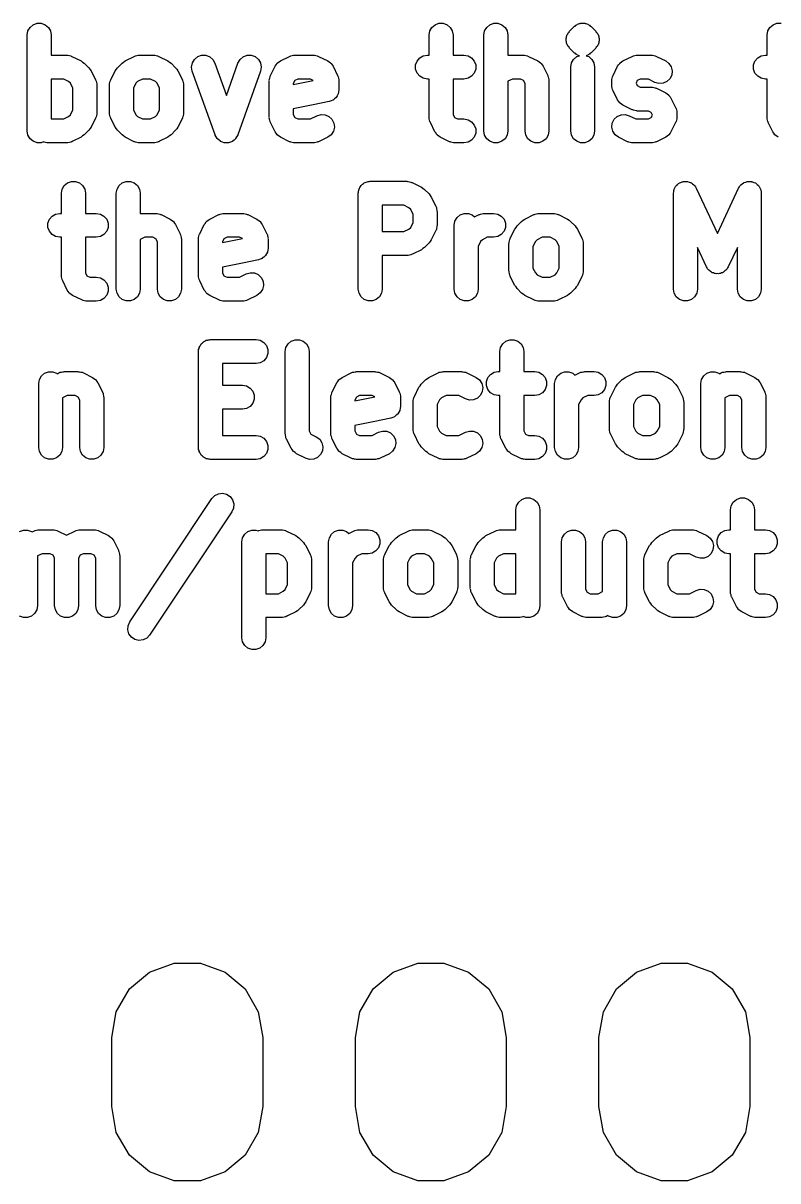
# Model space of a CAD drawing. Extents: x 94.4 to 182.1, y -155.6 to -78.6.
# Drawn here: x 159.75 to 167.62, y -108.79 to -96.72 of the extents above; entities that cross this region are included whole.
import ezdxf

# ---------------------------------------------------------------- set-up
doc = ezdxf.new("R2010")
doc.units = 0
doc.header["$MEASUREMENT"] = 0
doc.layers.add('BLACK', color=7, linetype='CONTINUOUS')

msp = doc.modelspace()

# ---------------------------------------------------------------- linework, layer by layer
at = {"layer": 'BLACK'}
for p, q in [((162.04, -103.167), (162.033, -103.125)), ((162.062, -103.205), (162.04, -103.167)), ((162.095, -103.233), (162.062, -103.205)), ((162.253, -103.205), (162.22, -103.233)), ((162.275, -103.167), (162.253, -103.205)), ((162.283, -103.125), (162.275, -103.167)), ((162.136, -103.248), (162.095, -103.233)), ((162.179, -103.248), (162.136, -103.248)), ((162.22, -103.233), (162.179, -103.248)), ((161.069, -106.612), (161.326, -106.519)), ((161.326, -106.519), (161.6, -106.519)), ((161.6, -106.519), (161.857, -106.612)), ((163.609, -106.612), (163.866, -106.519)), ((163.866, -106.519), (164.14, -106.519)), ((164.14, -106.519), (164.397, -106.612)), ((166.149, -106.612), (166.406, -106.519)), ((166.406, -106.519), (166.68, -106.519)), ((166.68, -106.519), (166.937, -106.612)), ((160.86, -106.788), (161.069, -106.612)), ((161.857, -106.612), (162.066, -106.788)), ((163.4, -106.788), (163.609, -106.612)), ((164.397, -106.612), (164.606, -106.788)), ((165.94, -106.788), (166.149, -106.612)), ((166.937, -106.612), (167.146, -106.788)), ((160.723, -107.025), (160.86, -106.788)), ((162.066, -106.788), (162.203, -107.025)), ((163.263, -107.025), (163.4, -106.788)), ((164.606, -106.788), (164.743, -107.025)), ((165.803, -107.025), (165.94, -106.788)), ((167.146, -106.788), (167.283, -107.025)), ((160.676, -107.294), (160.723, -107.025)), ((162.203, -107.025), (162.25, -107.294)), ((163.216, -107.294), (163.263, -107.025)), ((164.743, -107.025), (164.79, -107.294)), ((165.756, -107.294), (165.803, -107.025)), ((167.283, -107.025), (167.33, -107.294)), ((160.676, -108.014), (160.676, -107.294)), ((162.25, -107.294), (162.25, -108.014)), ((163.216, -108.014), (163.216, -107.294)), ((164.79, -107.294), (164.79, -108.014)), ((165.756, -108.014), (165.756, -107.294)), ((167.33, -107.294), (167.33, -108.014)), ((160.723, -108.283), (160.676, -108.014)), ((162.25, -108.014), (162.203, -108.283)), ((163.263, -108.283), (163.216, -108.014)), ((164.79, -108.014), (164.743, -108.283)), ((165.803, -108.283), (165.756, -108.014)), ((167.33, -108.014), (167.283, -108.283)), ((160.86, -108.52), (160.723, -108.283)), ((162.203, -108.283), (162.066, -108.52)), ((163.4, -108.52), (163.263, -108.283)), ((164.743, -108.283), (164.606, -108.52)), ((165.94, -108.52), (165.803, -108.283)), ((167.283, -108.283), (167.146, -108.52)), ((161.069, -108.696), (160.86, -108.52)), ((162.066, -108.52), (161.857, -108.696)), ((163.609, -108.696), (163.4, -108.52)), ((164.606, -108.52), (164.397, -108.696)), ((166.149, -108.696), (165.94, -108.52)), ((167.146, -108.52), (166.937, -108.696)), ((161.326, -108.789), (161.069, -108.696)), ((161.857, -108.696), (161.6, -108.789)), ((163.866, -108.789), (163.609, -108.696)), ((164.397, -108.696), (164.14, -108.789)), ((166.406, -108.789), (166.149, -108.696)), ((166.937, -108.696), (166.68, -108.789)), ((161.6, -108.789), (161.326, -108.789)), ((164.14, -108.789), (163.866, -108.789)), ((166.68, -108.789), (166.406, -108.789))]:
    msp.add_line(p, q, dxfattribs=at)
for points in [[(160.254, -97.955), (160.248, -97.959), (160.234, -97.961), (160.219, -97.965), (160.212, -97.965), (160.205, -97.966), (160.015, -97.966), (160.008, -97.965), (160, -97.965), (159.986, -97.961), (159.972, -97.959), (159.966, -97.955), (159.941, -97.964), (159.898, -97.964), (159.857, -97.949), (159.824, -97.922), (159.802, -97.884), (159.794, -97.841), (159.794, -96.841), (159.802, -96.798), (159.824, -96.761), (159.857, -96.733), (159.898, -96.718), (159.941, -96.718), (159.982, -96.733), (160.015, -96.761), (160.037, -96.798), (160.044, -96.841), (160.044, -97.05), (160.205, -97.05), (160.212, -97.051), (160.219, -97.05), (160.234, -97.055), (160.248, -97.057), (160.254, -97.061), (160.261, -97.063), (160.356, -97.11), (160.372, -97.122), (160.389, -97.134), (160.436, -97.181), (160.448, -97.198), (160.46, -97.214), (160.507, -97.309), (160.51, -97.316), (160.513, -97.322), (160.516, -97.337), (160.52, -97.351), (160.519, -97.358), (160.521, -97.365), (160.521, -97.651), (160.519, -97.658), (160.52, -97.665), (160.516, -97.679), (160.513, -97.694), (160.51, -97.7), (160.507, -97.707), (160.46, -97.802), (160.448, -97.818), (160.436, -97.834), (160.389, -97.882), (160.372, -97.893), (160.356, -97.905), (160.271, -97.948), (160.261, -97.953)], [(164.206, -96.761), (164.227, -96.798), (164.235, -96.841), (164.235, -97.05), (164.348, -97.05), (164.391, -97.057), (164.428, -97.079), (164.456, -97.112), (164.471, -97.153), (164.471, -97.196), (164.456, -97.237), (164.428, -97.27), (164.391, -97.292), (164.348, -97.3), (164.235, -97.3), (164.235, -97.669), (164.251, -97.7), (164.282, -97.716), (164.348, -97.716), (164.391, -97.724), (164.428, -97.745), (164.456, -97.779), (164.471, -97.82), (164.471, -97.863), (164.456, -97.904), (164.428, -97.937), (164.391, -97.959), (164.348, -97.966), (164.253, -97.966), (164.246, -97.965), (164.239, -97.965), (164.224, -97.961), (164.21, -97.959), (164.204, -97.955), (164.197, -97.953), (164.102, -97.905), (164.087, -97.894), (164.072, -97.884), (164.07, -97.882), (164.067, -97.88), (164.057, -97.864), (164.046, -97.85), (163.998, -97.754), (163.996, -97.747), (163.992, -97.741), (163.99, -97.727), (163.986, -97.713), (163.986, -97.705), (163.985, -97.698), (163.985, -97.3), (163.967, -97.3), (163.924, -97.292), (163.887, -97.27), (163.859, -97.237), (163.844, -97.196), (163.844, -97.153), (163.859, -97.112), (163.887, -97.079), (163.924, -97.057), (163.967, -97.05), (163.985, -97.05), (163.985, -96.841), (163.992, -96.798), (164.014, -96.761), (164.047, -96.733), (164.088, -96.718), (164.132, -96.718), (164.172, -96.733)], [(164.777, -96.761), (164.799, -96.798), (164.806, -96.841), (164.806, -97.051), (164.81, -97.05), (164.817, -97.051), (164.824, -97.05), (164.967, -97.05), (164.974, -97.051), (164.981, -97.05), (164.995, -97.055), (165.01, -97.057), (165.016, -97.061), (165.023, -97.063), (165.118, -97.11), (165.133, -97.121), (165.148, -97.131), (165.15, -97.134), (165.153, -97.136), (165.163, -97.152), (165.174, -97.166), (165.222, -97.262), (165.224, -97.268), (165.227, -97.275), (165.23, -97.289), (165.234, -97.303), (165.234, -97.31), (165.235, -97.317), (165.235, -97.841), (165.227, -97.884), (165.206, -97.922), (165.172, -97.949), (165.132, -97.964), (165.088, -97.964), (165.047, -97.949), (165.014, -97.922), (164.992, -97.884), (164.985, -97.841), (164.985, -97.347), (164.969, -97.315), (164.938, -97.3), (164.854, -97.3), (164.806, -97.323), (164.806, -97.841), (164.799, -97.884), (164.777, -97.922), (164.744, -97.949), (164.703, -97.964), (164.66, -97.964), (164.619, -97.949), (164.586, -97.922), (164.564, -97.884), (164.556, -97.841), (164.556, -96.841), (164.564, -96.798), (164.586, -96.761), (164.619, -96.733), (164.66, -96.718), (164.703, -96.718), (164.744, -96.733)], [(165.608, -96.718), (165.613, -96.72), (165.618, -96.72), (165.628, -96.725), (165.639, -96.728), (165.643, -96.731), (165.649, -96.733), (165.653, -96.737), (165.658, -96.739), (165.666, -96.747), (165.675, -96.753), (165.722, -96.8), (165.728, -96.809), (165.736, -96.817), (165.741, -96.827), (165.747, -96.836), (165.75, -96.847), (165.755, -96.856), (165.755, -96.867), (165.758, -96.878), (165.757, -96.889), (165.758, -96.9), (165.755, -96.91), (165.755, -96.921), (165.75, -96.931), (165.747, -96.942), (165.741, -96.951), (165.736, -96.961), (165.728, -96.968), (165.722, -96.977), (165.675, -97.025), (165.666, -97.031), (165.658, -97.039), (165.653, -97.041), (165.649, -97.045), (165.643, -97.047), (165.639, -97.05), (165.628, -97.053), (165.621, -97.056), (165.649, -97.066), (165.682, -97.094), (165.704, -97.132), (165.711, -97.175), (165.711, -97.841), (165.704, -97.884), (165.682, -97.922), (165.649, -97.949), (165.608, -97.964), (165.564, -97.964), (165.524, -97.949), (165.49, -97.922), (165.469, -97.884), (165.461, -97.841), (165.461, -97.175), (165.469, -97.132), (165.49, -97.094), (165.524, -97.066), (165.552, -97.056), (165.544, -97.053), (165.533, -97.05), (165.529, -97.047), (165.524, -97.045), (165.519, -97.041), (165.514, -97.039), (165.507, -97.031), (165.498, -97.025), (165.45, -96.977), (165.444, -96.968), (165.436, -96.961), (165.432, -96.951), (165.425, -96.942), (165.422, -96.931), (165.418, -96.921), (165.417, -96.91), (165.414, -96.9), (165.415, -96.889), (165.414, -96.878), (165.417, -96.867), (165.418, -96.856), (165.422, -96.847), (165.425, -96.836), (165.432, -96.827), (165.436, -96.817), (165.444, -96.809), (165.45, -96.8), (165.498, -96.753), (165.507, -96.747), (165.514, -96.739), (165.519, -96.737), (165.524, -96.733), (165.529, -96.731), (165.533, -96.728), (165.544, -96.725), (165.554, -96.72), (165.559, -96.72), (165.564, -96.718), (165.57, -96.718), (165.575, -96.717), (165.586, -96.718), (165.597, -96.717), (165.602, -96.718)], [(161.159, -97.955), (161.153, -97.959), (161.138, -97.961), (161.124, -97.965), (161.117, -97.965), (161.11, -97.966), (160.967, -97.966), (160.96, -97.965), (160.953, -97.965), (160.939, -97.961), (160.924, -97.959), (160.918, -97.955), (160.911, -97.953), (160.816, -97.905), (160.8, -97.893), (160.783, -97.882), (160.736, -97.834), (160.724, -97.818), (160.712, -97.802), (160.665, -97.707), (160.663, -97.7), (160.659, -97.694), (160.657, -97.679), (160.652, -97.665), (160.653, -97.658), (160.652, -97.651), (160.652, -97.365), (160.653, -97.358), (160.652, -97.351), (160.657, -97.337), (160.659, -97.322), (160.663, -97.316), (160.665, -97.309), (160.712, -97.214), (160.724, -97.198), (160.736, -97.181), (160.783, -97.134), (160.8, -97.122), (160.816, -97.11), (160.911, -97.063), (160.918, -97.061), (160.924, -97.057), (160.939, -97.055), (160.953, -97.05), (160.96, -97.051), (160.967, -97.05), (161.11, -97.05), (161.117, -97.051), (161.124, -97.05), (161.138, -97.055), (161.153, -97.057), (161.159, -97.061), (161.166, -97.063), (161.261, -97.11), (161.277, -97.122), (161.294, -97.134), (161.341, -97.181), (161.353, -97.198), (161.365, -97.214), (161.412, -97.309), (161.414, -97.316), (161.418, -97.322), (161.42, -97.337), (161.425, -97.351), (161.424, -97.358), (161.425, -97.365), (161.425, -97.651), (161.424, -97.658), (161.425, -97.665), (161.42, -97.679), (161.418, -97.694), (161.414, -97.7), (161.412, -97.707), (161.365, -97.802), (161.353, -97.818), (161.341, -97.834), (161.294, -97.882), (161.277, -97.893), (161.261, -97.905), (161.175, -97.948), (161.166, -97.953)], [(162.205, -97.094), (162.227, -97.131), (162.235, -97.174), (162.228, -97.217), (161.99, -97.883), (161.989, -97.884), (161.989, -97.885), (161.978, -97.903), (161.968, -97.921), (161.968, -97.921), (161.967, -97.922), (161.951, -97.936), (161.935, -97.949), (161.934, -97.949), (161.934, -97.95), (161.914, -97.957), (161.894, -97.964), (161.894, -97.964), (161.893, -97.964), (161.872, -97.964), (161.851, -97.964), (161.85, -97.964), (161.849, -97.964), (161.83, -97.957), (161.81, -97.95), (161.809, -97.949), (161.809, -97.949), (161.793, -97.935), (161.777, -97.922), (161.776, -97.921), (161.776, -97.921), (161.765, -97.903), (161.755, -97.885), (161.755, -97.884), (161.754, -97.883), (161.516, -97.217), (161.509, -97.174), (161.517, -97.131), (161.538, -97.094), (161.572, -97.066), (161.613, -97.051), (161.656, -97.052), (161.697, -97.067), (161.73, -97.095), (161.751, -97.133), (161.872, -97.47), (161.992, -97.133), (162.014, -97.095), (162.047, -97.067), (162.088, -97.052), (162.131, -97.051), (162.172, -97.066)], [(162.568, -97.669), (162.584, -97.7), (162.616, -97.716), (162.747, -97.716), (162.816, -97.682), (162.858, -97.669), (162.901, -97.672), (162.941, -97.689), (162.972, -97.719), (162.992, -97.758), (162.997, -97.801), (162.987, -97.843), (162.963, -97.88), (162.928, -97.905), (162.833, -97.953), (162.826, -97.955), (162.819, -97.959), (162.805, -97.961), (162.791, -97.965), (162.784, -97.965), (162.777, -97.966), (162.586, -97.966), (162.579, -97.965), (162.572, -97.965), (162.558, -97.961), (162.543, -97.959), (162.537, -97.955), (162.53, -97.953), (162.435, -97.905), (162.42, -97.894), (162.405, -97.884), (162.403, -97.882), (162.4, -97.88), (162.39, -97.864), (162.379, -97.85), (162.331, -97.754), (162.329, -97.747), (162.326, -97.741), (162.323, -97.727), (162.319, -97.713), (162.32, -97.705), (162.318, -97.698), (162.318, -97.317), (162.32, -97.31), (162.319, -97.303), (162.323, -97.289), (162.326, -97.275), (162.329, -97.268), (162.331, -97.262), (162.379, -97.166), (162.39, -97.152), (162.4, -97.136), (162.403, -97.134), (162.405, -97.131), (162.42, -97.121), (162.435, -97.11), (162.53, -97.063), (162.537, -97.061), (162.543, -97.057), (162.558, -97.055), (162.572, -97.05), (162.579, -97.051), (162.586, -97.05), (162.777, -97.05), (162.784, -97.051), (162.791, -97.05), (162.805, -97.055), (162.819, -97.057), (162.826, -97.061), (162.833, -97.063), (162.928, -97.11), (162.942, -97.121), (162.958, -97.131), (162.96, -97.134), (162.963, -97.136), (162.973, -97.152), (162.984, -97.166), (163.031, -97.262), (163.033, -97.268), (163.037, -97.275), (163.039, -97.289), (163.044, -97.303), (163.043, -97.31), (163.044, -97.317), (163.044, -97.413), (163.041, -97.433), (163.038, -97.453), (163.037, -97.454), (163.037, -97.455), (163.027, -97.473), (163.017, -97.491), (163.016, -97.492), (163.015, -97.493), (163, -97.506), (162.984, -97.519), (162.983, -97.52), (162.982, -97.521), (162.963, -97.528), (162.944, -97.535), (162.776, -97.569), (162.568, -97.61)], [(166.315, -97.05), (166.329, -97.055), (166.343, -97.057), (166.349, -97.061), (166.356, -97.063), (166.452, -97.11), (166.486, -97.136), (166.51, -97.172), (166.52, -97.215), (166.515, -97.258), (166.496, -97.297), (166.465, -97.326), (166.425, -97.344), (166.381, -97.346), (166.34, -97.334), (166.271, -97.3), (166.187, -97.3), (166.156, -97.315), (166.143, -97.341), (166.156, -97.367), (166.187, -97.383), (166.3, -97.383), (166.308, -97.384), (166.315, -97.384), (166.329, -97.388), (166.343, -97.39), (166.349, -97.394), (166.356, -97.396), (166.452, -97.444), (166.466, -97.455), (166.482, -97.465), (166.484, -97.468), (166.486, -97.47), (166.497, -97.485), (166.507, -97.5), (166.555, -97.595), (166.557, -97.602), (166.561, -97.608), (166.563, -97.622), (166.567, -97.636), (166.567, -97.644), (166.568, -97.651), (166.568, -97.698), (166.567, -97.705), (166.567, -97.713), (166.563, -97.727), (166.561, -97.741), (166.557, -97.747), (166.555, -97.754), (166.507, -97.85), (166.497, -97.864), (166.486, -97.88), (166.484, -97.882), (166.482, -97.884), (166.466, -97.894), (166.452, -97.905), (166.356, -97.953), (166.349, -97.955), (166.343, -97.959), (166.329, -97.961), (166.315, -97.965), (166.308, -97.965), (166.3, -97.966), (166.11, -97.966), (166.103, -97.965), (166.096, -97.965), (166.082, -97.961), (166.067, -97.959), (166.061, -97.955), (166.054, -97.953), (165.959, -97.905), (165.924, -97.88), (165.9, -97.843), (165.89, -97.801), (165.895, -97.758), (165.914, -97.719), (165.946, -97.689), (165.986, -97.672), (166.029, -97.669), (166.071, -97.682), (166.139, -97.716), (166.271, -97.716), (166.302, -97.7), (166.315, -97.675), (166.302, -97.649), (166.271, -97.633), (166.158, -97.633), (166.15, -97.632), (166.143, -97.632), (166.129, -97.628), (166.115, -97.625), (166.109, -97.622), (166.102, -97.62), (166.006, -97.572), (165.992, -97.561), (165.976, -97.551), (165.974, -97.548), (165.972, -97.546), (165.961, -97.531), (165.951, -97.516), (165.903, -97.421), (165.901, -97.414), (165.897, -97.408), (165.895, -97.393), (165.891, -97.379), (165.891, -97.372), (165.89, -97.365), (165.89, -97.317), (165.891, -97.31), (165.891, -97.303), (165.895, -97.289), (165.897, -97.275), (165.901, -97.268), (165.903, -97.262), (165.951, -97.166), (165.961, -97.152), (165.972, -97.136), (165.974, -97.134), (165.976, -97.131), (165.992, -97.121), (166.006, -97.11), (166.102, -97.063), (166.109, -97.061), (166.115, -97.057), (166.129, -97.055), (166.143, -97.05), (166.15, -97.051), (166.158, -97.05), (166.3, -97.05), (166.308, -97.051)], [(160.226, -97.325), (160.176, -97.3), (160.044, -97.3), (160.044, -97.716), (160.176, -97.716), (160.226, -97.691), (160.245, -97.672), (160.271, -97.621), (160.271, -97.395), (160.245, -97.344)], [(161.131, -97.325), (161.08, -97.3), (160.997, -97.3), (160.946, -97.325), (160.927, -97.344), (160.902, -97.395), (160.902, -97.621), (160.927, -97.672), (160.946, -97.691), (160.997, -97.716), (161.08, -97.716), (161.131, -97.691), (161.15, -97.672), (161.175, -97.621), (161.175, -97.395), (161.15, -97.344)], [(162.584, -97.315), (162.568, -97.347), (162.568, -97.355), (162.776, -97.314), (162.747, -97.3), (162.616, -97.3)], [(160.372, -98.411), (160.394, -98.448), (160.402, -98.491), (160.402, -98.7), (160.515, -98.7), (160.557, -98.707), (160.595, -98.729), (160.623, -98.762), (160.638, -98.803), (160.638, -98.846), (160.623, -98.887), (160.595, -98.92), (160.557, -98.942), (160.515, -98.95), (160.402, -98.95), (160.402, -99.319), (160.417, -99.35), (160.449, -99.366), (160.515, -99.366), (160.557, -99.374), (160.595, -99.395), (160.623, -99.429), (160.638, -99.47), (160.638, -99.513), (160.623, -99.554), (160.595, -99.587), (160.557, -99.609), (160.515, -99.616), (160.419, -99.616), (160.412, -99.615), (160.405, -99.616), (160.391, -99.611), (160.377, -99.609), (160.37, -99.605), (160.364, -99.603), (160.268, -99.556), (160.254, -99.545), (160.238, -99.535), (160.236, -99.532), (160.233, -99.53), (160.223, -99.514), (160.212, -99.5), (160.165, -99.404), (160.163, -99.397), (160.159, -99.391), (160.157, -99.377), (160.152, -99.363), (160.153, -99.355), (160.152, -99.348), (160.152, -98.95), (160.134, -98.95), (160.091, -98.942), (160.053, -98.92), (160.026, -98.887), (160.011, -98.846), (160.011, -98.803), (160.026, -98.762), (160.053, -98.729), (160.091, -98.707), (160.134, -98.7), (160.152, -98.7), (160.152, -98.491), (160.159, -98.448), (160.181, -98.411), (160.214, -98.383), (160.255, -98.368), (160.298, -98.368), (160.339, -98.383)], [(160.944, -98.411), (160.966, -98.448), (160.973, -98.491), (160.973, -98.701), (160.977, -98.7), (160.984, -98.701), (160.991, -98.7), (161.134, -98.7), (161.141, -98.701), (161.148, -98.7), (161.162, -98.705), (161.177, -98.707), (161.183, -98.711), (161.19, -98.713), (161.285, -98.76), (161.3, -98.771), (161.315, -98.781), (161.317, -98.784), (161.32, -98.786), (161.33, -98.802), (161.341, -98.816), (161.388, -98.912), (161.39, -98.918), (161.394, -98.925), (161.397, -98.939), (161.401, -98.953), (161.4, -98.96), (161.402, -98.967), (161.402, -99.491), (161.394, -99.534), (161.372, -99.572), (161.339, -99.6), (161.298, -99.614), (161.255, -99.614), (161.214, -99.6), (161.181, -99.572), (161.159, -99.534), (161.152, -99.491), (161.152, -98.997), (161.136, -98.965), (161.104, -98.95), (161.02, -98.95), (160.973, -98.973), (160.973, -99.491), (160.966, -99.534), (160.944, -99.572), (160.911, -99.6), (160.87, -99.614), (160.826, -99.614), (160.786, -99.6), (160.752, -99.572), (160.731, -99.534), (160.723, -99.491), (160.723, -98.491), (160.731, -98.448), (160.752, -98.411), (160.786, -98.383), (160.826, -98.368), (160.87, -98.368), (160.911, -98.383)], [(163.802, -99.129), (163.796, -99.133), (163.781, -99.135), (163.767, -99.139), (163.76, -99.139), (163.753, -99.14), (163.497, -99.14), (163.497, -99.491), (163.489, -99.534), (163.468, -99.572), (163.434, -99.6), (163.394, -99.614), (163.35, -99.614), (163.309, -99.6), (163.276, -99.572), (163.254, -99.534), (163.247, -99.491), (163.247, -98.491), (163.249, -98.48), (163.249, -98.47), (163.252, -98.459), (163.254, -98.448), (163.26, -98.439), (163.264, -98.429), (163.271, -98.42), (163.276, -98.411), (163.284, -98.404), (163.292, -98.395), (163.301, -98.39), (163.309, -98.383), (163.32, -98.379), (163.329, -98.374), (163.34, -98.372), (163.35, -98.368), (163.361, -98.368), (163.372, -98.366), (163.753, -98.366), (163.76, -98.367), (163.767, -98.367), (163.781, -98.371), (163.796, -98.374), (163.802, -98.377), (163.809, -98.379), (163.904, -98.427), (163.92, -98.439), (163.936, -98.45), (163.984, -98.498), (163.996, -98.514), (164.007, -98.531), (164.055, -98.626), (164.057, -98.633), (164.061, -98.639), (164.063, -98.653), (164.067, -98.667), (164.067, -98.675), (164.068, -98.682), (164.068, -98.825), (164.067, -98.832), (164.067, -98.839), (164.063, -98.853), (164.061, -98.867), (164.057, -98.874), (164.055, -98.88), (164.007, -98.976), (163.996, -98.992), (163.984, -99.008), (163.936, -99.056), (163.92, -99.067), (163.904, -99.079), (163.818, -99.122), (163.809, -99.127)], [(166.753, -99.572), (166.72, -99.6), (166.679, -99.614), (166.636, -99.614), (166.595, -99.6), (166.562, -99.572), (166.54, -99.534), (166.533, -99.491), (166.533, -98.491), (166.535, -98.475), (166.537, -98.459), (166.539, -98.454), (166.54, -98.448), (166.548, -98.434), (166.555, -98.42), (166.559, -98.416), (166.562, -98.411), (166.574, -98.4), (166.586, -98.389), (166.591, -98.387), (166.595, -98.383), (166.61, -98.377), (166.625, -98.371), (166.631, -98.37), (166.636, -98.368), (166.652, -98.368), (166.668, -98.367), (166.674, -98.368), (166.679, -98.368), (166.695, -98.374), (166.71, -98.378), (166.715, -98.381), (166.72, -98.383), (166.733, -98.393), (166.746, -98.403), (166.749, -98.407), (166.753, -98.411), (166.761, -98.425), (166.771, -98.438), (166.991, -98.91), (167.211, -98.438), (167.22, -98.425), (167.228, -98.411), (167.233, -98.407), (167.236, -98.403), (167.249, -98.393), (167.262, -98.383), (167.267, -98.381), (167.271, -98.378), (167.287, -98.374), (167.303, -98.368), (167.308, -98.368), (167.313, -98.367), (167.33, -98.368), (167.346, -98.368), (167.351, -98.37), (167.357, -98.37), (167.371, -98.377), (167.387, -98.383), (167.391, -98.387), (167.396, -98.389), (167.407, -98.4), (167.42, -98.411), (167.423, -98.416), (167.427, -98.42), (167.434, -98.434), (167.442, -98.448), (167.443, -98.454), (167.445, -98.459), (167.446, -98.475), (167.449, -98.491), (167.449, -99.491), (167.442, -99.534), (167.42, -99.572), (167.387, -99.6), (167.346, -99.614), (167.303, -99.614), (167.262, -99.6), (167.228, -99.572), (167.207, -99.534), (167.199, -99.491), (167.199, -99.055), (167.104, -99.258), (167.098, -99.267), (167.093, -99.277), (167.086, -99.285), (167.079, -99.294), (167.07, -99.3), (167.063, -99.308), (167.053, -99.313), (167.044, -99.319), (167.033, -99.322), (167.023, -99.326), (167.012, -99.327), (167.002, -99.33), (166.991, -99.329), (166.98, -99.33), (166.969, -99.327), (166.959, -99.326), (166.949, -99.322), (166.938, -99.319), (166.929, -99.313), (166.919, -99.308), (166.911, -99.3), (166.903, -99.294), (166.896, -99.285), (166.888, -99.277), (166.884, -99.267), (166.878, -99.258), (166.783, -99.055), (166.783, -99.491), (166.775, -99.534)], [(163.774, -98.642), (163.723, -98.616), (163.497, -98.616), (163.497, -98.89), (163.723, -98.89), (163.774, -98.865), (163.793, -98.846), (163.818, -98.795), (163.818, -98.711), (163.793, -98.661)], [(161.83, -99.319), (161.846, -99.35), (161.878, -99.366), (162.009, -99.366), (162.078, -99.332), (162.119, -99.319), (162.163, -99.322), (162.203, -99.339), (162.234, -99.369), (162.254, -99.408), (162.259, -99.451), (162.248, -99.493), (162.225, -99.53), (162.19, -99.556), (162.094, -99.603), (162.088, -99.605), (162.081, -99.609), (162.067, -99.611), (162.053, -99.616), (162.046, -99.615), (162.039, -99.616), (161.848, -99.616), (161.841, -99.615), (161.834, -99.616), (161.82, -99.611), (161.805, -99.609), (161.799, -99.605), (161.792, -99.603), (161.697, -99.556), (161.682, -99.545), (161.667, -99.535), (161.665, -99.532), (161.662, -99.53), (161.652, -99.514), (161.641, -99.5), (161.593, -99.404), (161.591, -99.397), (161.588, -99.391), (161.585, -99.377), (161.581, -99.363), (161.581, -99.355), (161.58, -99.348), (161.58, -98.967), (161.581, -98.96), (161.581, -98.953), (161.585, -98.939), (161.588, -98.925), (161.591, -98.918), (161.593, -98.912), (161.641, -98.816), (161.652, -98.802), (161.662, -98.786), (161.665, -98.784), (161.667, -98.781), (161.682, -98.771), (161.697, -98.76), (161.792, -98.713), (161.799, -98.711), (161.805, -98.707), (161.82, -98.705), (161.834, -98.7), (161.841, -98.701), (161.848, -98.7), (162.039, -98.7), (162.046, -98.701), (162.053, -98.7), (162.067, -98.705), (162.081, -98.707), (162.088, -98.711), (162.094, -98.713), (162.19, -98.76), (162.204, -98.771), (162.22, -98.781), (162.222, -98.784), (162.225, -98.786), (162.235, -98.802), (162.246, -98.816), (162.293, -98.912), (162.295, -98.918), (162.299, -98.925), (162.301, -98.939), (162.306, -98.953), (162.305, -98.96), (162.306, -98.967), (162.306, -99.063), (162.303, -99.083), (162.3, -99.103), (162.299, -99.104), (162.299, -99.105), (162.289, -99.123), (162.279, -99.141), (162.278, -99.142), (162.277, -99.143), (162.262, -99.156), (162.246, -99.169), (162.245, -99.17), (162.244, -99.171), (162.225, -99.178), (162.206, -99.185), (162.038, -99.219), (161.83, -99.26)], [(164.738, -98.729), (164.766, -98.762), (164.781, -98.803), (164.781, -98.846), (164.766, -98.887), (164.738, -98.92), (164.7, -98.942), (164.658, -98.95), (164.592, -98.95), (164.541, -98.975), (164.522, -98.994), (164.497, -99.045), (164.497, -99.491), (164.489, -99.534), (164.468, -99.572), (164.434, -99.6), (164.394, -99.614), (164.35, -99.614), (164.309, -99.6), (164.276, -99.572), (164.254, -99.534), (164.247, -99.491), (164.247, -98.825), (164.254, -98.782), (164.276, -98.744), (164.309, -98.716), (164.35, -98.701), (164.394, -98.701), (164.434, -98.716), (164.459, -98.737), (164.506, -98.713), (164.513, -98.711), (164.52, -98.707), (164.534, -98.705), (164.548, -98.7), (164.555, -98.701), (164.562, -98.7), (164.658, -98.7), (164.7, -98.707)], [(165.326, -99.605), (165.319, -99.609), (165.305, -99.611), (165.291, -99.616), (165.284, -99.615), (165.277, -99.616), (165.134, -99.616), (165.127, -99.615), (165.119, -99.616), (165.105, -99.611), (165.091, -99.609), (165.085, -99.605), (165.078, -99.603), (164.983, -99.556), (164.967, -99.544), (164.95, -99.532), (164.903, -99.484), (164.891, -99.468), (164.879, -99.452), (164.831, -99.357), (164.829, -99.35), (164.826, -99.344), (164.823, -99.329), (164.819, -99.315), (164.82, -99.308), (164.818, -99.301), (164.818, -99.015), (164.82, -99.008), (164.819, -99.001), (164.823, -98.987), (164.826, -98.972), (164.829, -98.966), (164.831, -98.959), (164.879, -98.864), (164.891, -98.848), (164.903, -98.831), (164.95, -98.784), (164.967, -98.772), (164.983, -98.76), (165.078, -98.713), (165.085, -98.711), (165.091, -98.707), (165.105, -98.705), (165.119, -98.7), (165.127, -98.701), (165.134, -98.7), (165.277, -98.7), (165.284, -98.701), (165.291, -98.7), (165.305, -98.705), (165.319, -98.707), (165.326, -98.711), (165.333, -98.713), (165.428, -98.76), (165.444, -98.772), (165.46, -98.784), (165.508, -98.831), (165.519, -98.848), (165.531, -98.864), (165.579, -98.959), (165.581, -98.966), (165.585, -98.972), (165.587, -98.987), (165.591, -99.001), (165.591, -99.008), (165.592, -99.015), (165.592, -99.301), (165.591, -99.308), (165.591, -99.315), (165.587, -99.329), (165.585, -99.344), (165.581, -99.35), (165.579, -99.357), (165.531, -99.452), (165.519, -99.468), (165.508, -99.484), (165.46, -99.532), (165.444, -99.544), (165.428, -99.556), (165.342, -99.598), (165.333, -99.603)], [(161.846, -98.965), (161.83, -98.997), (161.83, -99.005), (162.038, -98.964), (162.009, -98.95), (161.878, -98.95)], [(165.298, -98.975), (165.247, -98.95), (165.163, -98.95), (165.113, -98.975), (165.094, -98.994), (165.068, -99.045), (165.068, -99.271), (165.094, -99.322), (165.113, -99.341), (165.163, -99.366), (165.247, -99.366), (165.298, -99.341), (165.317, -99.322), (165.342, -99.271), (165.342, -99.045), (165.317, -98.994)], [(162.262, -100.046), (162.29, -100.079), (162.304, -100.12), (162.304, -100.163), (162.29, -100.204), (162.262, -100.237), (162.224, -100.259), (162.181, -100.266), (161.83, -100.266), (161.83, -100.493), (162.039, -100.493), (162.081, -100.5), (162.119, -100.522), (162.147, -100.555), (162.162, -100.596), (162.162, -100.639), (162.147, -100.68), (162.119, -100.713), (162.081, -100.735), (162.039, -100.743), (161.83, -100.743), (161.83, -101.016), (162.181, -101.016), (162.224, -101.024), (162.262, -101.046), (162.29, -101.079), (162.304, -101.12), (162.304, -101.163), (162.29, -101.204), (162.262, -101.237), (162.224, -101.259), (162.181, -101.266), (161.705, -101.266), (161.694, -101.264), (161.683, -101.264), (161.673, -101.261), (161.662, -101.259), (161.653, -101.253), (161.643, -101.25), (161.634, -101.243), (161.625, -101.237), (161.618, -101.229), (161.609, -101.222), (161.604, -101.212), (161.597, -101.204), (161.593, -101.194), (161.588, -101.184), (161.586, -101.173), (161.582, -101.163), (161.582, -101.152), (161.58, -101.141), (161.58, -100.141), (161.582, -100.131), (161.582, -100.12), (161.586, -100.109), (161.588, -100.099), (161.593, -100.089), (161.597, -100.079), (161.604, -100.071), (161.609, -100.061), (161.618, -100.054), (161.625, -100.046), (161.634, -100.04), (161.643, -100.033), (161.653, -100.029), (161.662, -100.024), (161.673, -100.022), (161.683, -100.018), (161.694, -100.018), (161.705, -100.016), (162.181, -100.016), (162.224, -100.024)], [(162.706, -100.061), (162.727, -100.099), (162.735, -100.141), (162.735, -100.969), (162.751, -101.001), (162.809, -101.03), (162.844, -101.055), (162.867, -101.092), (162.878, -101.134), (162.873, -101.177), (162.853, -101.216), (162.822, -101.246), (162.782, -101.263), (162.739, -101.266), (162.697, -101.253), (162.602, -101.206), (162.587, -101.195), (162.572, -101.185), (162.57, -101.182), (162.567, -101.18), (162.557, -101.164), (162.546, -101.15), (162.498, -101.054), (162.496, -101.048), (162.492, -101.041), (162.49, -101.027), (162.486, -101.013), (162.486, -101.006), (162.485, -100.999), (162.485, -100.141), (162.492, -100.099), (162.514, -100.061), (162.547, -100.033), (162.588, -100.018), (162.632, -100.018), (162.672, -100.033)], [(164.944, -100.061), (164.966, -100.099), (164.973, -100.141), (164.973, -100.35), (165.086, -100.35), (165.129, -100.357), (165.166, -100.379), (165.194, -100.412), (165.209, -100.453), (165.209, -100.496), (165.194, -100.537), (165.166, -100.57), (165.129, -100.592), (165.086, -100.6), (164.973, -100.6), (164.973, -100.969), (164.989, -101.001), (165.02, -101.016), (165.086, -101.016), (165.129, -101.024), (165.166, -101.046), (165.194, -101.079), (165.209, -101.12), (165.209, -101.163), (165.194, -101.204), (165.166, -101.237), (165.129, -101.259), (165.086, -101.266), (164.991, -101.266), (164.984, -101.265), (164.977, -101.266), (164.963, -101.261), (164.948, -101.259), (164.942, -101.255), (164.935, -101.253), (164.84, -101.206), (164.825, -101.195), (164.81, -101.185), (164.808, -101.182), (164.805, -101.18), (164.795, -101.164), (164.784, -101.15), (164.736, -101.054), (164.734, -101.048), (164.731, -101.041), (164.728, -101.027), (164.724, -101.013), (164.724, -101.006), (164.723, -100.999), (164.723, -100.6), (164.705, -100.6), (164.662, -100.592), (164.625, -100.57), (164.597, -100.537), (164.582, -100.496), (164.582, -100.453), (164.597, -100.412), (164.625, -100.379), (164.662, -100.357), (164.705, -100.35), (164.723, -100.35), (164.723, -100.141), (164.731, -100.099), (164.752, -100.061), (164.786, -100.033), (164.826, -100.018), (164.87, -100.018), (164.911, -100.033)], [(160.339, -100.351), (160.353, -100.355), (160.367, -100.357), (160.373, -100.361), (160.38, -100.363), (160.475, -100.411), (160.49, -100.421), (160.505, -100.432), (160.507, -100.434), (160.51, -100.436), (160.52, -100.452), (160.531, -100.466), (160.579, -100.562), (160.581, -100.569), (160.585, -100.575), (160.587, -100.589), (160.591, -100.603), (160.591, -100.61), (160.592, -100.618), (160.592, -101.141), (160.585, -101.184), (160.563, -101.222), (160.53, -101.25), (160.489, -101.264), (160.445, -101.264), (160.405, -101.25), (160.371, -101.222), (160.35, -101.184), (160.342, -101.141), (160.342, -100.647), (160.326, -100.616), (160.295, -100.6), (160.211, -100.6), (160.164, -100.623), (160.164, -101.141), (160.156, -101.184), (160.134, -101.222), (160.101, -101.25), (160.06, -101.264), (160.017, -101.264), (159.976, -101.25), (159.943, -101.222), (159.921, -101.184), (159.914, -101.141), (159.914, -100.475), (159.921, -100.432), (159.943, -100.394), (159.976, -100.366), (160.017, -100.352), (160.06, -100.352), (160.101, -100.366), (160.108, -100.372), (160.125, -100.363), (160.132, -100.361), (160.139, -100.357), (160.153, -100.355), (160.167, -100.351), (160.174, -100.351), (160.181, -100.35), (160.324, -100.35), (160.331, -100.351)], [(163.211, -100.969), (163.227, -101.001), (163.259, -101.016), (163.39, -101.016), (163.459, -100.982), (163.5, -100.97), (163.544, -100.972), (163.584, -100.989), (163.615, -101.019), (163.635, -101.058), (163.639, -101.101), (163.629, -101.143), (163.605, -101.18), (163.571, -101.206), (163.475, -101.253), (163.468, -101.255), (163.462, -101.259), (163.448, -101.261), (163.434, -101.266), (163.427, -101.265), (163.419, -101.266), (163.229, -101.266), (163.222, -101.265), (163.215, -101.266), (163.201, -101.261), (163.186, -101.259), (163.18, -101.255), (163.173, -101.253), (163.078, -101.206), (163.063, -101.195), (163.048, -101.185), (163.046, -101.182), (163.043, -101.18), (163.033, -101.164), (163.022, -101.15), (162.974, -101.054), (162.972, -101.048), (162.969, -101.041), (162.966, -101.027), (162.962, -101.013), (162.962, -101.006), (162.961, -100.999), (162.961, -100.618), (162.962, -100.61), (162.962, -100.603), (162.966, -100.589), (162.969, -100.575), (162.972, -100.569), (162.974, -100.562), (163.022, -100.466), (163.033, -100.452), (163.043, -100.436), (163.046, -100.434), (163.048, -100.432), (163.063, -100.421), (163.078, -100.411), (163.173, -100.363), (163.18, -100.361), (163.186, -100.357), (163.201, -100.355), (163.215, -100.351), (163.222, -100.351), (163.229, -100.35), (163.419, -100.35), (163.427, -100.351), (163.434, -100.351), (163.448, -100.355), (163.462, -100.357), (163.468, -100.361), (163.475, -100.363), (163.571, -100.411), (163.585, -100.421), (163.601, -100.432), (163.603, -100.434), (163.605, -100.436), (163.616, -100.452), (163.627, -100.466), (163.674, -100.562), (163.676, -100.569), (163.68, -100.575), (163.682, -100.589), (163.687, -100.603), (163.686, -100.61), (163.687, -100.618), (163.687, -100.713), (163.684, -100.733), (163.681, -100.753), (163.68, -100.754), (163.68, -100.756), (163.67, -100.773), (163.66, -100.791), (163.659, -100.792), (163.658, -100.793), (163.643, -100.806), (163.627, -100.82), (163.626, -100.82), (163.625, -100.821), (163.606, -100.828), (163.587, -100.835), (163.419, -100.869), (163.211, -100.911)], [(164.339, -100.351), (164.353, -100.355), (164.367, -100.357), (164.373, -100.361), (164.38, -100.363), (164.475, -100.411), (164.51, -100.436), (164.534, -100.473), (164.544, -100.515), (164.539, -100.558), (164.52, -100.597), (164.488, -100.627), (164.449, -100.644), (164.405, -100.647), (164.364, -100.634), (164.295, -100.6), (164.163, -100.6), (164.113, -100.625), (164.094, -100.644), (164.068, -100.695), (164.068, -100.921), (164.094, -100.972), (164.113, -100.991), (164.163, -101.016), (164.295, -101.016), (164.364, -100.982), (164.405, -100.97), (164.449, -100.972), (164.488, -100.989), (164.52, -101.019), (164.539, -101.058), (164.544, -101.101), (164.534, -101.143), (164.51, -101.18), (164.475, -101.206), (164.38, -101.253), (164.373, -101.255), (164.367, -101.259), (164.353, -101.261), (164.339, -101.266), (164.331, -101.265), (164.324, -101.266), (164.134, -101.266), (164.127, -101.265), (164.119, -101.266), (164.105, -101.261), (164.091, -101.259), (164.085, -101.255), (164.078, -101.253), (163.983, -101.206), (163.967, -101.194), (163.95, -101.182), (163.903, -101.135), (163.891, -101.118), (163.879, -101.102), (163.831, -101.007), (163.829, -101), (163.826, -100.994), (163.823, -100.979), (163.819, -100.965), (163.82, -100.958), (163.818, -100.951), (163.818, -100.665), (163.82, -100.658), (163.819, -100.651), (163.823, -100.637), (163.826, -100.622), (163.829, -100.616), (163.831, -100.609), (163.879, -100.514), (163.891, -100.498), (163.903, -100.482), (163.95, -100.434), (163.967, -100.422), (163.983, -100.411), (164.078, -100.363), (164.085, -100.361), (164.091, -100.357), (164.105, -100.355), (164.119, -100.351), (164.127, -100.351), (164.134, -100.35), (164.324, -100.35), (164.331, -100.351)], [(165.786, -100.379), (165.813, -100.412), (165.828, -100.453), (165.828, -100.496), (165.813, -100.537), (165.786, -100.57), (165.748, -100.592), (165.705, -100.6), (165.639, -100.6), (165.589, -100.625), (165.57, -100.644), (165.544, -100.695), (165.544, -101.141), (165.537, -101.184), (165.515, -101.222), (165.482, -101.25), (165.441, -101.264), (165.398, -101.264), (165.357, -101.25), (165.324, -101.222), (165.302, -101.184), (165.294, -101.141), (165.294, -100.475), (165.302, -100.432), (165.324, -100.394), (165.357, -100.366), (165.398, -100.352), (165.441, -100.352), (165.482, -100.366), (165.506, -100.387), (165.554, -100.363), (165.561, -100.361), (165.567, -100.357), (165.582, -100.355), (165.596, -100.351), (165.603, -100.351), (165.61, -100.35), (165.705, -100.35), (165.748, -100.357)], [(166.373, -101.255), (166.367, -101.259), (166.353, -101.261), (166.339, -101.266), (166.331, -101.265), (166.324, -101.266), (166.181, -101.266), (166.174, -101.265), (166.167, -101.266), (166.153, -101.261), (166.139, -101.259), (166.132, -101.255), (166.125, -101.253), (166.03, -101.206), (166.014, -101.194), (165.998, -101.182), (165.95, -101.135), (165.939, -101.118), (165.927, -101.102), (165.879, -101.007), (165.877, -101), (165.873, -100.994), (165.871, -100.979), (165.867, -100.965), (165.867, -100.958), (165.866, -100.951), (165.866, -100.665), (165.867, -100.658), (165.867, -100.651), (165.871, -100.637), (165.873, -100.622), (165.877, -100.616), (165.879, -100.609), (165.927, -100.514), (165.939, -100.498), (165.95, -100.482), (165.998, -100.434), (166.014, -100.422), (166.03, -100.411), (166.125, -100.363), (166.132, -100.361), (166.139, -100.357), (166.153, -100.355), (166.167, -100.351), (166.174, -100.351), (166.181, -100.35), (166.324, -100.35), (166.331, -100.351), (166.339, -100.351), (166.353, -100.355), (166.367, -100.357), (166.373, -100.361), (166.38, -100.363), (166.475, -100.411), (166.491, -100.422), (166.508, -100.434), (166.555, -100.482), (166.567, -100.498), (166.579, -100.514), (166.627, -100.609), (166.629, -100.616), (166.632, -100.622), (166.635, -100.637), (166.639, -100.651), (166.638, -100.658), (166.64, -100.665), (166.64, -100.951), (166.638, -100.958), (166.639, -100.965), (166.635, -100.979), (166.632, -100.994), (166.629, -101), (166.627, -101.007), (166.579, -101.102), (166.567, -101.118), (166.555, -101.135), (166.508, -101.182), (166.491, -101.194), (166.475, -101.206), (166.39, -101.248), (166.38, -101.253)], [(167.243, -100.351), (167.257, -100.355), (167.272, -100.357), (167.278, -100.361), (167.285, -100.363), (167.38, -100.411), (167.395, -100.421), (167.41, -100.432), (167.412, -100.434), (167.415, -100.436), (167.425, -100.452), (167.436, -100.466), (167.484, -100.562), (167.486, -100.569), (167.489, -100.575), (167.492, -100.589), (167.496, -100.603), (167.496, -100.61), (167.497, -100.618), (167.497, -101.141), (167.489, -101.184), (167.468, -101.222), (167.434, -101.25), (167.394, -101.264), (167.35, -101.264), (167.309, -101.25), (167.276, -101.222), (167.254, -101.184), (167.247, -101.141), (167.247, -100.647), (167.231, -100.616), (167.199, -100.6), (167.116, -100.6), (167.068, -100.623), (167.068, -101.141), (167.061, -101.184), (167.039, -101.222), (167.006, -101.25), (166.965, -101.264), (166.922, -101.264), (166.881, -101.25), (166.848, -101.222), (166.826, -101.184), (166.818, -101.141), (166.818, -100.475), (166.826, -100.432), (166.848, -100.394), (166.881, -100.366), (166.922, -100.352), (166.965, -100.352), (167.006, -100.366), (167.012, -100.372), (167.03, -100.363), (167.037, -100.361), (167.043, -100.357), (167.058, -100.355), (167.072, -100.351), (167.079, -100.351), (167.086, -100.35), (167.229, -100.35), (167.236, -100.351)], [(163.227, -100.616), (163.211, -100.647), (163.211, -100.656), (163.419, -100.614), (163.39, -100.6), (163.259, -100.6)], [(166.345, -100.625), (166.295, -100.6), (166.211, -100.6), (166.16, -100.625), (166.141, -100.644), (166.116, -100.695), (166.116, -100.921), (166.141, -100.972), (166.16, -100.991), (166.211, -101.016), (166.295, -101.016), (166.345, -100.991), (166.364, -100.972), (166.39, -100.921), (166.39, -100.695), (166.364, -100.644)], [(161.911, -101.653), (161.936, -101.688), (161.948, -101.73), (161.946, -101.773), (161.928, -101.813), (161.071, -103.099), (161.041, -103.13), (161.002, -103.149), (160.959, -103.154), (160.917, -103.144), (160.881, -103.12), (160.855, -103.085), (160.843, -103.043), (160.846, -103), (160.863, -102.96), (161.72, -101.674), (161.75, -101.643), (161.789, -101.624), (161.832, -101.619), (161.874, -101.629)], [(164.715, -102.916), (164.701, -102.911), (164.686, -102.909), (164.68, -102.905), (164.673, -102.903), (164.578, -102.856), (164.562, -102.844), (164.545, -102.832), (164.498, -102.785), (164.486, -102.768), (164.474, -102.752), (164.427, -102.657), (164.425, -102.65), (164.421, -102.644), (164.419, -102.629), (164.414, -102.615), (164.415, -102.608), (164.414, -102.601), (164.414, -102.315), (164.415, -102.308), (164.414, -102.301), (164.419, -102.287), (164.421, -102.272), (164.425, -102.266), (164.427, -102.259), (164.474, -102.164), (164.486, -102.148), (164.498, -102.132), (164.545, -102.084), (164.562, -102.072), (164.578, -102.061), (164.673, -102.013), (164.68, -102.011), (164.686, -102.007), (164.701, -102.005), (164.715, -102.001), (164.722, -102.001), (164.729, -102), (164.89, -102), (164.89, -101.791), (164.897, -101.749), (164.919, -101.711), (164.952, -101.683), (164.993, -101.668), (165.036, -101.668), (165.077, -101.683), (165.11, -101.711), (165.132, -101.749), (165.14, -101.791), (165.14, -102.791), (165.132, -102.834), (165.11, -102.872), (165.077, -102.9), (165.036, -102.914), (164.993, -102.914), (164.968, -102.905), (164.962, -102.909), (164.948, -102.911), (164.934, -102.916), (164.927, -102.915), (164.919, -102.916), (164.729, -102.916), (164.722, -102.915)], [(167.349, -101.711), (167.37, -101.749), (167.378, -101.791), (167.378, -102), (167.491, -102), (167.534, -102.007), (167.571, -102.029), (167.599, -102.062), (167.614, -102.103), (167.614, -102.146), (167.599, -102.187), (167.571, -102.22), (167.534, -102.242), (167.491, -102.25), (167.378, -102.25), (167.378, -102.619), (167.394, -102.651), (167.425, -102.666), (167.491, -102.666), (167.534, -102.674), (167.571, -102.696), (167.599, -102.729), (167.614, -102.77), (167.614, -102.813), (167.599, -102.854), (167.571, -102.887), (167.534, -102.909), (167.491, -102.916), (167.396, -102.916), (167.389, -102.915), (167.381, -102.916), (167.367, -102.911), (167.353, -102.909), (167.347, -102.905), (167.34, -102.903), (167.245, -102.856), (167.23, -102.845), (167.214, -102.835), (167.212, -102.832), (167.21, -102.83), (167.2, -102.814), (167.189, -102.8), (167.141, -102.704), (167.139, -102.698), (167.135, -102.691), (167.133, -102.677), (167.129, -102.663), (167.129, -102.656), (167.128, -102.649), (167.128, -102.25), (167.11, -102.25), (167.067, -102.242), (167.03, -102.22), (167.002, -102.187), (166.987, -102.146), (166.987, -102.103), (167.002, -102.062), (167.03, -102.029), (167.067, -102.007), (167.11, -102), (167.128, -102), (167.128, -101.791), (167.135, -101.749), (167.157, -101.711), (167.19, -101.683), (167.231, -101.668), (167.275, -101.668), (167.315, -101.683)], [(163.428, -102.029), (163.456, -102.062), (163.471, -102.103), (163.471, -102.146), (163.456, -102.187), (163.428, -102.22), (163.391, -102.242), (163.348, -102.25), (163.282, -102.25), (163.232, -102.275), (163.213, -102.294), (163.187, -102.345), (163.187, -102.791), (163.18, -102.834), (163.158, -102.872), (163.125, -102.9), (163.084, -102.914), (163.041, -102.914), (163, -102.9), (162.967, -102.872), (162.945, -102.834), (162.937, -102.791), (162.937, -102.125), (162.945, -102.082), (162.967, -102.044), (163, -102.016), (163.041, -102.002), (163.084, -102.002), (163.125, -102.016), (163.149, -102.037), (163.197, -102.013), (163.204, -102.011), (163.21, -102.007), (163.224, -102.005), (163.239, -102.001), (163.246, -102.001), (163.253, -102), (163.348, -102), (163.391, -102.007)], [(164.016, -102.905), (164.01, -102.909), (163.995, -102.911), (163.981, -102.916), (163.974, -102.915), (163.967, -102.916), (163.824, -102.916), (163.817, -102.915), (163.81, -102.916), (163.796, -102.911), (163.781, -102.909), (163.775, -102.905), (163.768, -102.903), (163.673, -102.856), (163.657, -102.844), (163.641, -102.832), (163.593, -102.785), (163.582, -102.768), (163.57, -102.752), (163.522, -102.657), (163.52, -102.65), (163.516, -102.644), (163.514, -102.629), (163.51, -102.615), (163.51, -102.608), (163.509, -102.601), (163.509, -102.315), (163.51, -102.308), (163.51, -102.301), (163.514, -102.287), (163.516, -102.272), (163.52, -102.266), (163.522, -102.259), (163.57, -102.164), (163.582, -102.148), (163.593, -102.132), (163.641, -102.084), (163.657, -102.072), (163.673, -102.061), (163.768, -102.013), (163.775, -102.011), (163.781, -102.007), (163.796, -102.005), (163.81, -102.001), (163.817, -102.001), (163.824, -102), (163.967, -102), (163.974, -102.001), (163.981, -102.001), (163.995, -102.005), (164.01, -102.007), (164.016, -102.011), (164.023, -102.013), (164.118, -102.061), (164.134, -102.072), (164.151, -102.084), (164.198, -102.132), (164.21, -102.148), (164.222, -102.164), (164.269, -102.259), (164.271, -102.266), (164.275, -102.272), (164.278, -102.287), (164.282, -102.301), (164.281, -102.308), (164.283, -102.315), (164.283, -102.601), (164.281, -102.608), (164.282, -102.615), (164.278, -102.629), (164.275, -102.644), (164.271, -102.65), (164.269, -102.657), (164.222, -102.752), (164.21, -102.768), (164.198, -102.785), (164.151, -102.832), (164.134, -102.844), (164.118, -102.856), (164.033, -102.898), (164.023, -102.903)], [(165.587, -102.044), (165.608, -102.082), (165.616, -102.125), (165.616, -102.619), (165.632, -102.651), (165.663, -102.666), (165.747, -102.666), (165.794, -102.643), (165.794, -102.125), (165.802, -102.082), (165.824, -102.044), (165.857, -102.016), (165.898, -102.002), (165.941, -102.002), (165.982, -102.016), (166.015, -102.044), (166.037, -102.082), (166.044, -102.125), (166.044, -102.791), (166.037, -102.834), (166.015, -102.872), (165.982, -102.9), (165.941, -102.914), (165.898, -102.914), (165.857, -102.9), (165.85, -102.894), (165.833, -102.903), (165.826, -102.905), (165.819, -102.909), (165.805, -102.911), (165.791, -102.916), (165.784, -102.915), (165.777, -102.916), (165.634, -102.916), (165.627, -102.915), (165.619, -102.916), (165.605, -102.911), (165.591, -102.909), (165.585, -102.905), (165.578, -102.903), (165.483, -102.856), (165.468, -102.845), (165.453, -102.835), (165.451, -102.832), (165.448, -102.83), (165.438, -102.814), (165.427, -102.8), (165.379, -102.704), (165.377, -102.698), (165.373, -102.691), (165.371, -102.677), (165.367, -102.663), (165.367, -102.656), (165.366, -102.649), (165.366, -102.125), (165.373, -102.082), (165.395, -102.044), (165.428, -102.016), (165.469, -102.002), (165.513, -102.002), (165.553, -102.016)], [(166.743, -102.001), (166.757, -102.005), (166.772, -102.007), (166.778, -102.011), (166.785, -102.013), (166.88, -102.061), (166.915, -102.086), (166.939, -102.123), (166.949, -102.165), (166.944, -102.208), (166.925, -102.247), (166.893, -102.277), (166.853, -102.294), (166.81, -102.297), (166.768, -102.284), (166.699, -102.25), (166.568, -102.25), (166.517, -102.275), (166.498, -102.294), (166.473, -102.345), (166.473, -102.571), (166.498, -102.622), (166.517, -102.641), (166.568, -102.666), (166.699, -102.666), (166.768, -102.632), (166.81, -102.62), (166.853, -102.622), (166.893, -102.639), (166.925, -102.669), (166.944, -102.708), (166.949, -102.751), (166.939, -102.793), (166.915, -102.83), (166.88, -102.856), (166.785, -102.903), (166.778, -102.905), (166.772, -102.909), (166.757, -102.911), (166.743, -102.916), (166.736, -102.915), (166.729, -102.916), (166.539, -102.916), (166.531, -102.915), (166.524, -102.916), (166.51, -102.911), (166.496, -102.909), (166.49, -102.905), (166.483, -102.903), (166.387, -102.856), (166.371, -102.844), (166.355, -102.832), (166.307, -102.785), (166.296, -102.768), (166.284, -102.752), (166.236, -102.657), (166.234, -102.65), (166.231, -102.644), (166.228, -102.629), (166.224, -102.615), (166.224, -102.608), (166.223, -102.601), (166.223, -102.315), (166.224, -102.308), (166.224, -102.301), (166.228, -102.287), (166.231, -102.272), (166.234, -102.266), (166.236, -102.259), (166.284, -102.164), (166.296, -102.148), (166.307, -102.132), (166.355, -102.084), (166.371, -102.072), (166.387, -102.061), (166.483, -102.013), (166.49, -102.011), (166.496, -102.007), (166.51, -102.005), (166.524, -102.001), (166.531, -102.001), (166.539, -102), (166.729, -102), (166.736, -102.001)], [(162.464, -102.275), (162.414, -102.25), (162.283, -102.25), (162.283, -102.666), (162.414, -102.666), (162.464, -102.641), (162.483, -102.622), (162.509, -102.571), (162.509, -102.345), (162.483, -102.294)], [(163.988, -102.275), (163.938, -102.25), (163.854, -102.25), (163.803, -102.275), (163.784, -102.294), (163.759, -102.345), (163.759, -102.571), (163.784, -102.622), (163.803, -102.641), (163.854, -102.666), (163.938, -102.666), (163.988, -102.641), (164.007, -102.622), (164.033, -102.571), (164.033, -102.345), (164.007, -102.294)], [(164.759, -102.25), (164.708, -102.275), (164.689, -102.294), (164.664, -102.345), (164.664, -102.571), (164.689, -102.622), (164.708, -102.641), (164.759, -102.666), (164.89, -102.666), (164.89, -102.25)]]:
    msp.add_lwpolyline(points, close=True, dxfattribs=at)
for points in [[(167.625, -97.905), (167.611, -97.894), (167.595, -97.884), (167.593, -97.882), (167.591, -97.88), (167.581, -97.864), (167.57, -97.85), (167.522, -97.754), (167.52, -97.747), (167.516, -97.741), (167.514, -97.727), (167.51, -97.713), (167.51, -97.705), (167.509, -97.698), (167.509, -97.3), (167.491, -97.3), (167.448, -97.292), (167.411, -97.27), (167.383, -97.237), (167.368, -97.196), (167.368, -97.153), (167.383, -97.112), (167.411, -97.079), (167.448, -97.057), (167.491, -97.05), (167.509, -97.05), (167.509, -96.841), (167.516, -96.798), (167.538, -96.761), (167.571, -96.733), (167.612, -96.718), (167.655, -96.718)], [(159.714, -102.016), (159.755, -102.002), (159.798, -102.002), (159.839, -102.016), (159.846, -102.022), (159.864, -102.013), (159.87, -102.011), (159.877, -102.007), (159.891, -102.005), (159.905, -102.001), (159.912, -102.001), (159.919, -102), (160.062, -102), (160.069, -102.001), (160.077, -102.001), (160.091, -102.005), (160.105, -102.007), (160.111, -102.011), (160.118, -102.013), (160.205, -102.056), (160.292, -102.013), (160.299, -102.011), (160.305, -102.007), (160.32, -102.005), (160.334, -102.001), (160.341, -102.001), (160.348, -102), (160.491, -102), (160.498, -102.001), (160.505, -102.001), (160.519, -102.005), (160.534, -102.007), (160.54, -102.011), (160.547, -102.013), (160.642, -102.061), (160.657, -102.071), (160.672, -102.082), (160.674, -102.084), (160.677, -102.086), (160.687, -102.102), (160.698, -102.116), (160.746, -102.212), (160.748, -102.219), (160.751, -102.225), (160.754, -102.239), (160.758, -102.253), (160.758, -102.26), (160.759, -102.268), (160.759, -102.791), (160.751, -102.834), (160.73, -102.872), (160.696, -102.9), (160.655, -102.914), (160.612, -102.914), (160.571, -102.9), (160.538, -102.872), (160.516, -102.834), (160.509, -102.791), (160.509, -102.297), (160.493, -102.266), (160.461, -102.25), (160.378, -102.25), (160.346, -102.266), (160.33, -102.297), (160.33, -102.791), (160.323, -102.834), (160.301, -102.872), (160.268, -102.9), (160.227, -102.914), (160.183, -102.914), (160.143, -102.9), (160.109, -102.872), (160.088, -102.834), (160.08, -102.791), (160.08, -102.297), (160.064, -102.266), (160.033, -102.25), (159.949, -102.25), (159.902, -102.273), (159.902, -102.791), (159.894, -102.834), (159.872, -102.872), (159.839, -102.9), (159.798, -102.914), (159.755, -102.914), (159.714, -102.9)], [(162.033, -103.125), (162.033, -102.125), (162.04, -102.082), (162.062, -102.044), (162.095, -102.016), (162.136, -102.002), (162.179, -102.002), (162.204, -102.011), (162.21, -102.007), (162.224, -102.005), (162.239, -102.001), (162.246, -102.001), (162.253, -102), (162.443, -102), (162.45, -102.001), (162.458, -102.001), (162.472, -102.005), (162.486, -102.007), (162.492, -102.011), (162.499, -102.013), (162.594, -102.061), (162.611, -102.072), (162.627, -102.084), (162.675, -102.132), (162.686, -102.148), (162.698, -102.164), (162.746, -102.259), (162.748, -102.266), (162.751, -102.272), (162.754, -102.287), (162.758, -102.301), (162.758, -102.308), (162.759, -102.315), (162.759, -102.601), (162.758, -102.608), (162.758, -102.615), (162.754, -102.629), (162.751, -102.644), (162.748, -102.65), (162.746, -102.657), (162.698, -102.752), (162.686, -102.768), (162.675, -102.785), (162.627, -102.832), (162.611, -102.844), (162.594, -102.856), (162.509, -102.898), (162.499, -102.903), (162.492, -102.905), (162.486, -102.909), (162.472, -102.911), (162.458, -102.916), (162.45, -102.915), (162.443, -102.916), (162.283, -102.916), (162.283, -103.125)]]:
    msp.add_lwpolyline(points, dxfattribs=at)

doc.saveas('drawing.dxf')
